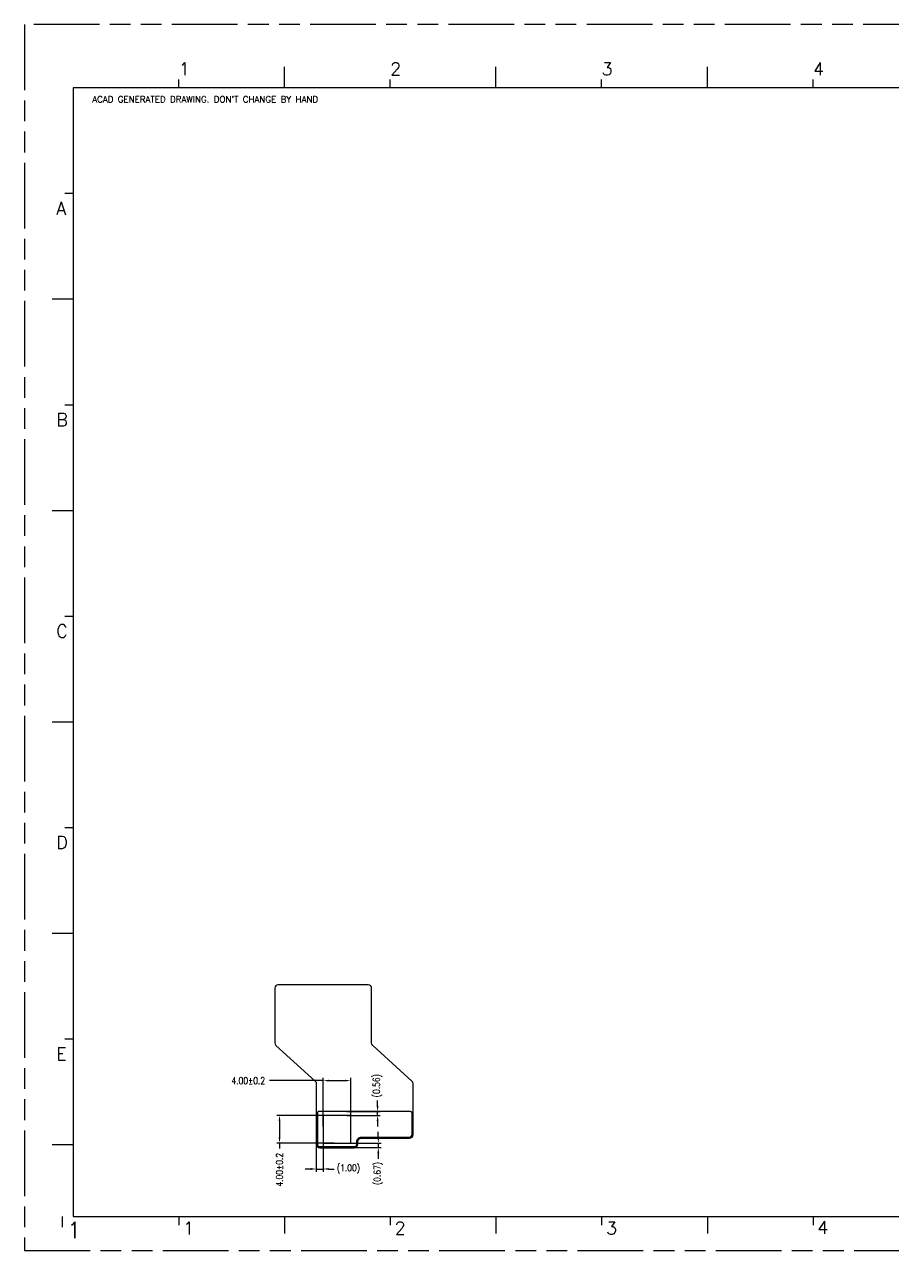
# Model space of a CAD drawing. Header units: millimetres. Extents: x -155546 to -155295, y -4579 to -4402.
# Drawn here: x -155545.6 to -155420.2, y -4579.5 to -4402.1 of the extents above; entities that cross this region are included whole.
import ezdxf

# ---------------------------------------------------------------- set-up
doc = ezdxf.new("R2010")
doc.units = ezdxf.units.MM
doc.linetypes.add('PHANTOM', pattern=[29.5, 9.5, -1.5, 3, -1.5, 3, -1.5, 9.5])
doc.layers.get('0').update_dxf_attribs({"lineweight": 25})
doc.layers.add('0PAPERF', color=2, linetype='PHANTOM', plot=False)
doc.layers.add('barcode', color=1, linetype='Continuous')
doc.layers.add('susb-b', color=5, linetype='Continuous')
doc.layers.add('尺寸線', color=3, linetype='Continuous', lineweight=0)
doc.styles.add('SIMPLEX', font='simplex.shx')
doc.styles.get("Standard").update_dxf_attribs({"font": 'simplex.shx', "width": 0.8})
doc.dimstyles.get("Standard").update_dxf_attribs({"dimtxt": 1, "dimasz": 0.8, "dimexe": 0.4, "dimexo": 0.4, "dimgap": 0.4, "dimtad": 0, "dimzin": 0, "dimdsep": 46, "dimtxsty": 'Standard', "dimcen": 0.1, "dimclrt": 256, "dimadec": 0, "dimazin": 0, "dimtfac": 1, "dimtmove": 0, "dimatfit": 3, "dimfxl": 1, "dimtolj": 1, "dimtzin": 0, "dimarcsym": 0})

# ---------------------------------------------------------------- blocks, each defined once
blk = doc.blocks.new('*D11')
at = {"layer": 'Defpoints', "color": 0}
for p in [(-155498.39, -4554.88), (-155502.39, -4561.91), (-155498.39, -4561.91)]:
    blk.add_point(p, dxfattribs=at)
at = {"layer": '尺寸線', "color": 0, "lineweight": -2}
for p, q in [((-155502.39, -4561.51), (-155502.39, -4554.48)), ((-155498.39, -4561.51), (-155498.39, -4554.48)), ((-155502.39, -4554.88), (-155510.15, -4554.88)), ((-155501.59, -4554.88), (-155499.19, -4554.88))]:
    blk.add_line(p, q, dxfattribs=at)
at = {"layer": '尺寸線', "color": 0}
for points in [[(-155501.59, -4554.75), (-155501.59, -4555.01), (-155502.39, -4554.88)], [(-155499.19, -4555.01), (-155499.19, -4554.75), (-155498.39, -4554.88)]]:
    blk.add_solid(points, dxfattribs=at)
at = {"layer": '尺寸線', "insert": (-155513.22, -4554.88), "char_height": 1, "attachment_point": 5}
blk.add_mtext('\\A1;{4.00%%P0.2}', dxfattribs=at)
blk = doc.blocks.new('*D12')
at = {"layer": 'Defpoints', "color": 0}
for p in [(-155500.39, -4559.91), (-155508.71, -4563.91), (-155500.39, -4563.91)]:
    blk.add_point(p, dxfattribs=at)
at = {"layer": '尺寸線', "color": 0, "lineweight": -2}
for p, q in [((-155500.79, -4559.91), (-155509.11, -4559.91)), ((-155508.71, -4560.71), (-155508.71, -4563.11)), ((-155500.79, -4563.91), (-155509.11, -4563.91)), ((-155508.71, -4563.91), (-155508.71, -4564.71))]:
    blk.add_line(p, q, dxfattribs=at)
at = {"layer": '尺寸線', "color": 0}
for points in [[(-155508.57, -4560.71), (-155508.84, -4560.71), (-155508.71, -4559.91)], [(-155508.84, -4563.11), (-155508.57, -4563.11), (-155508.71, -4563.91)]]:
    blk.add_solid(points, dxfattribs=at)
at = {"layer": '尺寸線', "insert": (-155508.71, -4567.78), "char_height": 1, "attachment_point": 5, "rotation": 90}
blk.add_mtext('\\A1;{4.00%%P0.2}', dxfattribs=at)
blk = doc.blocks.new('*D13')
at = {"layer": 'Defpoints', "color": 0}
for p in [(-155499.35, -4563.91), (-155499.35, -4564.58), (-155494.41, -4564.58)]:
    blk.add_point(p, dxfattribs=at)
at = {"layer": '尺寸線', "color": 0, "lineweight": -2}
for p, q in [((-155494.41, -4563.11), (-155494.41, -4562.31)), ((-155498.95, -4563.91), (-155494.01, -4563.91)), ((-155498.95, -4564.58), (-155494.01, -4564.58)), ((-155494.41, -4563.91), (-155494.41, -4564.58)), ((-155494.41, -4565.38), (-155494.41, -4566.18))]:
    blk.add_line(p, q, dxfattribs=at)
at = {"layer": '尺寸線', "color": 0}
for points in [[(-155494.55, -4563.11), (-155494.28, -4563.11), (-155494.41, -4563.91)], [(-155494.28, -4565.38), (-155494.55, -4565.38), (-155494.41, -4564.58)]]:
    blk.add_solid(points, dxfattribs=at)
at = {"layer": '尺寸線', "insert": (-155494.41, -4568.32), "char_height": 1, "attachment_point": 5, "rotation": 90}
blk.add_mtext('\\A1;{(0.67)}', dxfattribs=at)
blk = doc.blocks.new('*D14')
at = {"layer": 'Defpoints', "color": 0}
for p in [(-155499.35, -4559.36), (-155499.35, -4559.91), (-155494.52, -4559.36)]:
    blk.add_point(p, dxfattribs=at)
at = {"layer": '尺寸線', "color": 0, "lineweight": -2}
for p, q in [((-155494.52, -4558.56), (-155494.52, -4557.76)), ((-155498.95, -4559.36), (-155494.12, -4559.36)), ((-155498.95, -4559.91), (-155494.12, -4559.91)), ((-155494.52, -4559.91), (-155494.52, -4559.36)), ((-155494.52, -4560.71), (-155494.52, -4561.51))]:
    blk.add_line(p, q, dxfattribs=at)
at = {"layer": '尺寸線', "color": 0}
for points in [[(-155494.65, -4558.56), (-155494.38, -4558.56), (-155494.52, -4559.36)], [(-155494.38, -4560.71), (-155494.65, -4560.71), (-155494.52, -4559.91)]]:
    blk.add_solid(points, dxfattribs=at)
at = {"layer": '尺寸線', "insert": (-155494.52, -4555.62), "char_height": 1, "attachment_point": 5, "rotation": 90}
blk.add_mtext('\\A1;{(0.56)}', dxfattribs=at)
blk = doc.blocks.new('*D15')
at = {"layer": 'Defpoints', "color": 0}
for p in [(-155503.38, -4562.2), (-155502.39, -4562.2), (-155502.39, -4567.67)]:
    blk.add_point(p, dxfattribs=at)
at = {"layer": '尺寸線', "color": 0, "lineweight": -2}
for p, q in [((-155503.38, -4562.6), (-155503.38, -4568.07)), ((-155502.39, -4562.6), (-155502.39, -4568.07)), ((-155504.18, -4567.67), (-155504.98, -4567.67)), ((-155503.38, -4567.67), (-155502.39, -4567.67)), ((-155501.59, -4567.67), (-155500.79, -4567.67))]:
    blk.add_line(p, q, dxfattribs=at)
at = {"layer": '尺寸線', "color": 0}
for points in [[(-155504.18, -4567.8), (-155504.18, -4567.53), (-155503.38, -4567.67)], [(-155501.59, -4567.53), (-155501.59, -4567.8), (-155502.39, -4567.67)]]:
    blk.add_solid(points, dxfattribs=at)
at = {"layer": '尺寸線', "insert": (-155498.73, -4567.67), "char_height": 1, "attachment_point": 5}
blk.add_mtext('\\A1;{(1.00)}', dxfattribs=at)

msp = doc.modelspace()

# ---------------------------------------------------------------- linework, layer by layer
for p, q in [((-155507.976, -4411.265), (-155507.976, -4408.207)), ((-155477.395, -4411.265), (-155477.395, -4408.207)), ((-155446.815, -4411.265), (-155446.815, -4408.207)), ((-155523.266, -4411.265), (-155523.266, -4410.042)), ((-155492.685, -4411.265), (-155492.685, -4410.042)), ((-155462.105, -4411.265), (-155462.105, -4410.042)), ((-155431.524, -4411.265), (-155431.524, -4410.042)), ((-155302.475, -4411.265), (-155538.556, -4411.265)), ((-155538.556, -4411.265), (-155538.556, -4574.565)), ((-155538.556, -4426.555), (-155539.779, -4426.555)), ((-155538.556, -4441.846), (-155541.614, -4441.846)), ((-155538.556, -4457.136), (-155539.779, -4457.136)), ((-155538.556, -4472.426), (-155541.614, -4472.426)), ((-155538.556, -4487.716), (-155539.779, -4487.716)), ((-155538.556, -4503.006), (-155541.614, -4503.006)), ((-155538.556, -4518.297), (-155539.779, -4518.297)), ((-155538.556, -4533.587), (-155541.614, -4533.587)), ((-155538.556, -4548.877), (-155539.779, -4548.877)), ((-155538.556, -4564.167), (-155541.614, -4564.167)), ((-155540.153, -4574.565), (-155540.153, -4576.094)), ((-155538.556, -4574.565), (-155302.475, -4574.565)), ((-155523.266, -4574.565), (-155523.266, -4575.788)), ((-155507.976, -4574.565), (-155507.976, -4577.011)), ((-155492.685, -4574.565), (-155492.685, -4575.788)), ((-155477.395, -4574.565), (-155477.395, -4577.011)), ((-155462.105, -4574.565), (-155462.105, -4575.788)), ((-155446.815, -4574.565), (-155446.815, -4577.011)), ((-155431.524, -4574.565), (-155431.524, -4575.788))]:
    msp.add_line(p, q)
at = {"linetype": 'Continuous'}
msp.add_lwpolyline([(-155489.883, -4563.207, 0.41422), (-155489.383, -4562.707), (-155489.383, -4555.325, 0.211093), (-155489.546, -4554.955), (-155495.219, -4549.789, -0.211093), (-155495.383, -4549.419), (-155495.383, -4541.516, 0.41422), (-155495.883, -4541.016), (-155508.883, -4541.016, 0.414215), (-155509.383, -4541.516), (-155509.383, -4549.419, 0.211093), (-155509.219, -4549.789), (-155503.546, -4554.955, -0.211091), (-155503.383, -4555.325), (-155503.383, -4564.083, 0.414218), (-155502.883, -4564.583), (-155497.883, -4564.583, 0.414217), (-155497.383, -4564.083), (-155497.383, -4563.707, -0.414216), (-155496.883, -4563.207)], format="xyb", close=True, dxfattribs=at)
at = {"layer": '0PAPERF'}
for p, q in [((-155294.767, -4402.087), (-155545.59, -4402.087)), ((-155545.59, -4402.087), (-155545.59, -4579.458)), ((-155545.59, -4579.458), (-155294.767, -4579.458))]:
    msp.add_line(p, q, dxfattribs=at)
at = {"layer": 'barcode', "linetype": 'Continuous'}
msp.add_lwpolyline([(-155498.386, -4559.912), (-155502.386, -4559.912), (-155502.386, -4563.912), (-155498.386, -4563.912)], close=True, dxfattribs=at)
at = {"layer": 'susb-b'}
msp.add_line((-155489.533, -4562.707), (-155489.533, -4559.557), dxfattribs=at)
at = {"layer": 'susb-b', "linetype": 'Continuous'}
for points in [[(-155489.733, -4559.357), (-155503.033, -4559.357, 0.414221), (-155503.233, -4559.557)], [(-155489.733, -4559.357), (-155503.033, -4559.357, 0.414221), (-155503.233, -4559.557)], [(-155503.233, -4559.557), (-155503.233, -4564.083, 0.414222), (-155502.883, -4564.433), (-155497.883, -4564.433, 0.414218), (-155497.533, -4564.083), (-155497.533, -4563.707, -0.414217), (-155496.883, -4563.057), (-155489.883, -4563.057, 0.414216), (-155489.533, -4562.707)], [(-155503.233, -4559.557), (-155503.233, -4564.083, 0.414222), (-155502.883, -4564.433), (-155497.883, -4564.433, 0.414218), (-155497.533, -4564.083), (-155497.533, -4563.707, -0.414217), (-155496.883, -4563.057), (-155489.883, -4563.057, 0.414216), (-155489.533, -4562.707)]]:
    msp.add_lwpolyline(points, format="xyb", dxfattribs=at)
at = {"layer": 'susb-b'}
msp.add_arc((-155489.733, -4559.557), 0.2, 0.00035, 90.00035, dxfattribs=at)

# ---------------------------------------------------------------- texts
at = {"style": 'SIMPLEX'}
for s, height, p in [('1', 1.835, (-155523.266, -4409.43)), ('2', 1.835, (-155492.685, -4409.43)), ('3', 1.835, (-155462.105, -4409.43)), ('4', 1.835, (-155431.524, -4409.43)), ('A', 1.859, (-155541.002, -4429.613)), ('B', 1.859, (-155541.002, -4460.194)), ('C', 1.859, (-155541.002, -4490.774)), ('D', 1.859, (-155541.002, -4521.355)), ('E', 1.859, (-155541.002, -4551.935)), ('1', 2.294, (-155539.388, -4577.653)), ('1', 1.835, (-155522.618, -4577.14)), ('2', 1.835, (-155492.037, -4577.14)), ('3', 1.835, (-155461.457, -4577.14)), ('4', 1.835, (-155430.913, -4577.036))]:
    msp.add_text(s, height=height, dxfattribs=at).set_placement(p)
at = {"color": 3, "linetype": 'Continuous', "style": 'SIMPLEX'}
msp.add_text("ACAD GENERATED DRAWING. DON'T CHANGE BY HAND", height=0.91741, dxfattribs=at).set_placement((-155535.79, -4413.369))

# ---------------------------------------------------------------- dimensions: what is measured, and where the dimension line sits
at = {"layer": '尺寸線'}
dim = msp.add_linear_dim(base=(-155498.386, -4554.88), p1=(-155502.386, -4561.912), p2=(-155498.386, -4561.912), text='{<>%%P0.2}', dimstyle='Standard', override={"dimtxsty": 'Standard'}, dxfattribs=at)
dim.commit()
dim.dimension.update_dxf_attribs({"geometry": '*D11', "text_midpoint": (-155513.216, -4554.88), "dimtype": 160})
for base, p1, p2, text, picture, middle in [((-155494.5175, -4559.357), (-155499.3461, -4559.9122), (-155499.3461, -4559.357), '{(<>)}', '*D14', (-155494.5175, -4555.6236)), ((-155508.706, -4563.912), (-155500.386, -4559.912), (-155500.386, -4563.912), '{<>%%P0.2}', '*D12', (-155508.706, -4567.779)), ((-155494.412, -4564.583), (-155499.353, -4563.912), (-155499.353, -4564.583), '{(<>)}', '*D13', (-155494.412, -4568.316))]:
    dim = msp.add_linear_dim(base=base, p1=p1, p2=p2, angle=90, text=text, dimstyle='Standard', override={"dimtxsty": 'Standard'}, dxfattribs=at)
    dim.commit()
    dim.dimension.update_dxf_attribs({"geometry": picture, "text_midpoint": middle})
dim = msp.add_linear_dim(base=(-155502.386, -4567.665), p1=(-155503.383, -4562.199), p2=(-155502.386, -4562.199), text='{(<>)}', dimstyle='Standard', override={"dimtxsty": 'Standard'}, dxfattribs=at)
dim.commit()
dim.dimension.update_dxf_attribs({"geometry": '*D15', "text_midpoint": (-155498.729, -4567.665)})

doc.saveas('drawing.dxf')
